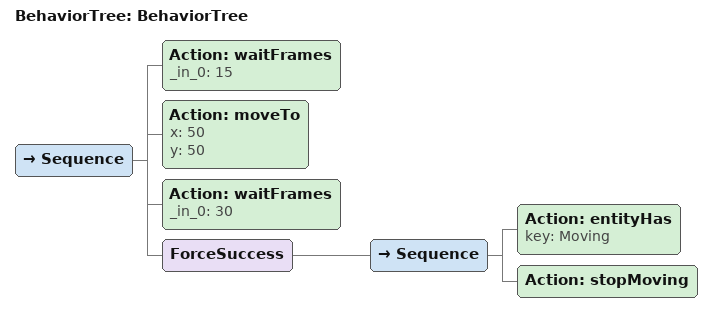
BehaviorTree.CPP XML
<?xml version="1.0"?>
<root main_tree_to_execute="BehaviorTree">
    <BehaviorTree ID="BehaviorTree">
        <Sequence>
            <Action ID="waitFrames" _in_0="15"/>
            <Action ID="moveTo" x="50" y="50"/>
            <Action ID="waitFrames" _in_0="30"/>
            <ForceSuccess>
                <Sequence>
                    <Action ID="entityHas" key="Moving"/>
                    <Action ID="stopMoving"/>
                </Sequence>
            </ForceSuccess>
        </Sequence>
    </BehaviorTree>
</root>
